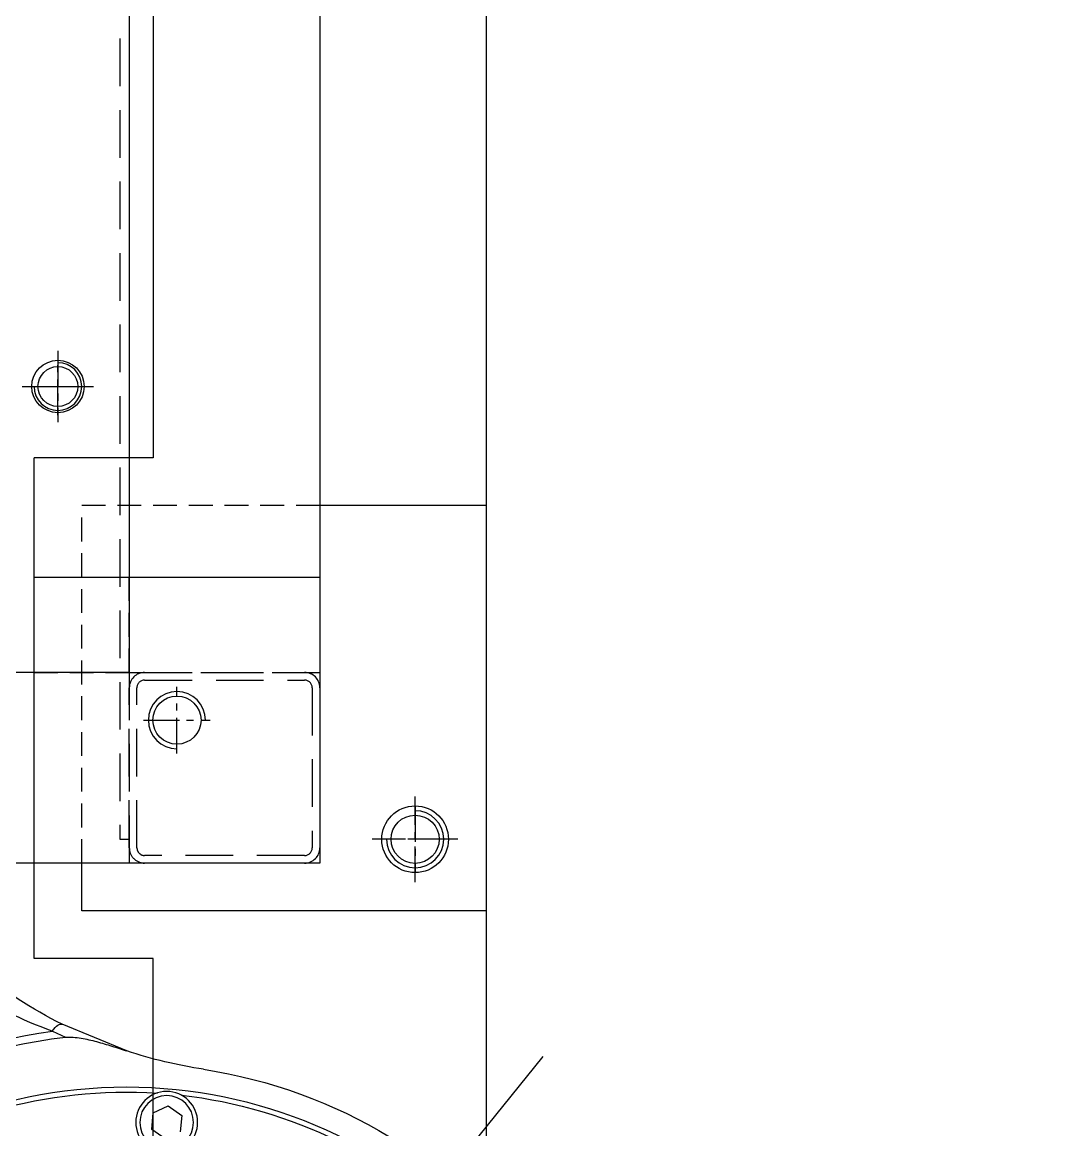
# Model space of a CAD drawing. Header units: millimetres. Extents: x 10462777 to 22643323, y 453826 to 1389191.
# Drawn here: x 11279156.2 to 11279375.6, y 584719.5 to 584951.9 of the extents above; entities that cross this region are included whole.
import ezdxf

# ---------------------------------------------------------------- set-up
doc = ezdxf.new("R2010")
doc.units = ezdxf.units.MM
doc.header["$LTSCALE"] = 200
doc.header["$MEASUREMENT"] = 0
for name, pattern in [('CENTER', [2, 1.25, -0.25, 0.25, -0.25]), ('CENTER2', [1.125, 0.75, -0.125, 0.125, -0.125]), ('HIDDEN', [3.75, 2.5, -1.25]), ('PHANTOM', [2.5, 1.25, -0.25, 0.25, -0.25, 0.25, -0.25])]:
    doc.linetypes.add(name, pattern=pattern)
doc.layers.get('0').update_dxf_attribs({"linetype": 'CONTINUOUS'})
for name, color, linetype in [('$DDT_AUDIT_GENERATED_(276)', 7, 'CONTINUOUS'), ('A290-7329-X511', 7, 'CONTINUOUS'), ('DV4_Default', 7, 'CONTINUOUS'), ('LIBRL_A6-BA-8X35', 7, 'CONTINUOUS')]:
    doc.layers.add(name, color=color, linetype=linetype)
doc.layers.add('LAYOUT', color=8, linetype='CONTINUOUS', lineweight=25)

# ---------------------------------------------------------------- blocks, each defined once
blk = doc.blocks.new('A$C23234039')
at = {"layer": '$DDT_AUDIT_GENERATED_(276)', "color": 7, "linetype": 'Continuous', "ltscale": 25.4}
blk.add_circle((0, 0), 102, dxfattribs=at)
for start, end in [(57.7124, 77.2876), (35.2124, 54.7876)]:
    blk.add_arc((0, 0), 101, start, end, dxfattribs=at)
at = {"layer": 'A290-7329-X511', "color": 7, "linetype": 'Continuous', "ltscale": 25.4}
for p, q in [((68.69, 85.43), (82.77, 81.27)), ((83.5, 78.85), (80.56, 79.55))]:
    blk.add_line(p, q, dxfattribs=at)
for centre, radius, start, end in [((0, 0), 107, 59.8524, 104.6212), ((103.96, 179), 100, 239.8524, 249.3482), ((0, 0), 113.22, 315.3613, 44.6387), ((103.96, 179), 100, 257.7676, 270), ((113.92, 166.5), 92.78, 250.8621, 263.2846), ((0, 0), 114.84, 316.6416, 43.3584)]:
    blk.add_arc(centre, radius, start, end, dxfattribs=at)
blk.add_ellipse((81.93, 77.36), major_axis=(-0.85, -3.91), ratio=0.341446, start_param=2.033241, end_param=3.141593, dxfattribs=at)
blk.add_open_spline([(80.56, 79.55), (80.17, 79.95), (79.73, 80.3), (78.82, 80.93), (78.35, 81.21), (77.38, 81.76), (76.89, 82.02), (75.89, 82.5), (75.38, 82.74), (73.86, 83.41), (72.83, 83.83), (70.77, 84.64), (69.73, 85.03), (68.69, 85.43)], degree=3, knots=[0, 0, 0, 0, 0.125, 0.125, 0.25, 0.25, 0.375, 0.375, 0.5, 0.5, 0.75, 0.75, 1, 1, 1, 1], dxfattribs=at)
at = {"layer": 'DV4_Default', "color": 1, "linetype": 'CENTER2', "ltscale": 25.4}
blk.add_line((0, 139.31), (0, -136.44), dxfattribs=at)
at = {"layer": 'LIBRL_A6-BA-8X35', "color": 7, "linetype": 'Continuous', "ltscale": 25.4}
for p, q in [((51.25, 82.1), (49.32, 79.22)), ((54.7, 81.87), (51.25, 82.1)), ((56.24, 78.76), (54.7, 81.87)), ((54.31, 75.88), (56.24, 78.76)), ((50.85, 76.11), (54.31, 75.88))]:
    blk.add_line(p, q, dxfattribs=at)
for radius in [6.5, 5.63]:
    blk.add_circle((52.78, 78.99), radius, dxfattribs=at)
blk = doc.blocks.new('A$C7DA30AB0')
at = {"layer": 'LAYOUT', "color": 6, "linetype": 'PHANTOM'}
blk.add_circle((3030.45, 3025.99, 0), 2693.02, dxfattribs=at)
blk = doc.blocks.new('A$C6F7E1649')
at = {"lineweight": -3, "ltscale": 10}
blk.add_line((1680, 1150, 0), (540, 1150, 0), dxfattribs=at)
at = {"color": 0, "linetype": 'Continuous', "lineweight": -3, "ltscale": 10}
for p, q in [((1370, 1150, 0), (1285, 1150, 0)), ((1285, 1150, 0), (1285, 1115, 0)), ((1370, 1150, 0), (1370, 1065, 0)), ((560, 1115, 0), (1360, 1115, 0)), ((1300, 1055, 0), (1300, 1115, 0)), ((1360, 1115, 0), (1360, 115, 0)), ((620, 1075, 0), (1320, 1075, 0)), ((1320, 1075, 0), (1320, 155, 0)), ((1370, 1065, 0), (1360, 1065, 0)), ((1360, 1055, 0), (1300, 1055, 0))]:
    blk.add_line(p, q, dxfattribs=at)
at = {"color": 1, "linetype": 'CENTER', "ltscale": 0.03}
for p, q in [((1355, 1144, 0), (1355, 1126, 0)), ((1355, 1142, 0), (1355, 1128, 0)), ((1364, 1135, 0), (1346, 1135, 0)), ((1348, 1135, 0), (1362, 1135, 0)), ((1330, 1078, 0), (1330, 1092, 0)), ((1337, 1085, 0), (1323, 1085, 0)), ((1260, 1052.5, 0), (1260, 1067.5, 0)), ((1260, 1054, 0), (1260, 1066, 0)), ((1252.5, 1060, 0), (1267.5, 1060, 0)), ((1266, 1060, 0), (1254, 1060, 0))]:
    blk.add_line(p, q, dxfattribs=at)
at = {"color": 2, "linetype": 'HIDDEN', "ltscale": 0.01}
for p, q in [((1285, 1115, 0), (1285, 1065, 0)), ((1320, 1075, 0), (1300, 1075, 0)), ((1320, 1055, 0), (1320, 1075, 0)), ((1360, 1065, 0), (1285, 1065, 0))]:
    blk.add_line(p, q, dxfattribs=at)
at = {"color": 2, "linetype": 'HIDDEN', "lineweight": -3, "ltscale": 0.02}
for p, q in [((1320, 1075, 0), (1320, 1115, 0)), ((1323.2, 1115, 0), (1356.8, 1115, 0)), ((1323.2, 1113.4, 0), (1356.8, 1113.4, 0)), ((1320, 1078.2, 0), (1320, 1111.8, 0)), ((1321.6, 1078.2, 0), (1321.6, 1111.8, 0)), ((1358.4, 1111.8, 0), (1358.4, 1078.2, 0)), ((1360, 1111.8, 0), (1360, 1078.2, 0)), ((1356.8, 1076.6, 0), (1323.2, 1076.6, 0)), ((600, 1075, 0), (1355, 1075, 0)), ((1320, 1075, 0), (1360, 1075, 0)), ((1356.8, 1075, 0), (1323.2, 1075, 0)), ((1355, 1073, 0), (1355, 1075, 0)), ((602, 1073, 0), (1355, 1073, 0))]:
    blk.add_line(p, q, dxfattribs=at)
at = {"color": 7, "linetype": 'Continuous', "lineweight": -3, "ltscale": 10}
for p, q in [((645, 1080, 0), (1275, 1080, 0)), ((1275, 1080, 0), (1275, 1055, 0)), ((1380, 1080, 0), (1380, 1055, 0)), ((1590, 1080, 0), (1380, 1080, 0)), ((1380, 1055, 0), (1275, 1055, 0))]:
    blk.add_line(p, q, dxfattribs=at)
at = {"ltscale": 0.01}
for centre, radius in [((1355, 1135, 0), 7), ((1260, 1060, 0), 5.5)]:
    blk.add_circle(centre, radius, dxfattribs=at)
at = {"ltscale": 0.03}
for centre, radius in [((1355, 1135, 0), 5.053), ((1330, 1085, 0), 5.053), ((1260, 1060, 0), 4.188)]:
    blk.add_circle(centre, radius, dxfattribs=at)
at = {"color": 3, "ltscale": 0.03}
for centre, radius, start, end in [((1355, 1135, 0), 6, 270, 180), ((1330, 1085, 0), 6, 90, 0), ((1260, 1060, 0), 5, 270, 180)]:
    blk.add_arc(centre, radius, start, end, dxfattribs=at)
at = {"color": 2, "linetype": 'HIDDEN', "lineweight": -3, "ltscale": 0.02}
for centre, radius, start, end in [((1323.2, 1111.8, 0), 3.2, 90, 180), ((1323.2, 1111.8, 0), 1.6, 90, 180), ((1356.8, 1111.8, 0), 3.2, 0, 90), ((1356.8, 1111.8, 0), 1.6, 0, 90), ((1323.2, 1078.2, 0), 3.2, 180, 270), ((1323.2, 1078.2, 0), 1.6, 180, 270), ((1356.8, 1078.2, 0), 1.6, 270, 0), ((1356.8, 1078.2, 0), 3.2, 270, 0)]:
    blk.add_arc(centre, radius, start, end, dxfattribs=at)

msp = doc.modelspace()

# ---------------------------------------------------------------- block references
at = {"ltscale": 10}
msp.add_blockref('A$C7DA30AB0', (11276684.40366, 580408.4363, 0), dxfattribs=at)
at = {"xscale": -1, "rotation": 321.1429793099957}
msp.add_blockref('A$C23234039', (11279178.13154, 584626.39325, 8.6), dxfattribs=at)

# ---------------------------------------------------------------- next in the draw order: block references
at = {"ltscale": 10, "rotation": 270}
msp.add_blockref('A$C6F7E1649', (11278103.73988, 586135.42309, 0), dxfattribs=at)

doc.saveas('drawing.dxf')
